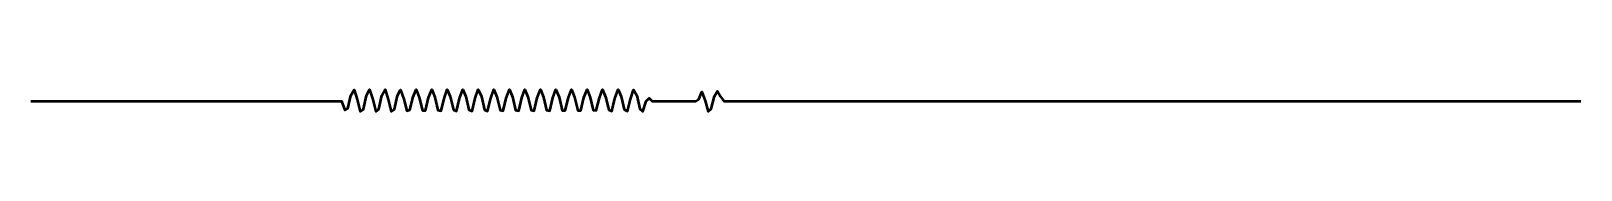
# Model space of a CAD drawing. Extents: x -47 to 452, y 172 to 669.
# Drawn here: x -47.1 to 451.9, y 362.6 to 369.8 of the extents above; entities that cross this region are included whole.
import ezdxf

# ---------------------------------------------------------------- set-up
doc = ezdxf.new("R2010")
doc.units = 0
doc.header["$MEASUREMENT"] = 0
doc.layers.add('Capa 1', color=7, linetype='Continuous', lineweight=0)

# ---------------------------------------------------------------- blocks, each defined once
blk = doc.blocks.new('Block_0')
at = {"layer": 'Capa 1', "color": 18, "lineweight": 50, "true_color": 0x000000}
blk.add_open_spline([(-47.14, 366.06), (-47.14, 366.06), (-46.14, 366.06), (-46.14, 366.06), (-46.14, 366.06), (-45.14, 366.06), (-45.14, 366.06), (-45.14, 366.06), (-44.14, 366.06), (-44.14, 366.06), (-44.14, 366.06), (-43.14, 366.06), (-43.14, 366.06), (-43.14, 366.06), (-42.14, 366.06), (-42.14, 366.06), (-42.14, 366.06), (-41.14, 366.06), (-41.14, 366.06), (-41.14, 366.06), (-40.14, 366.06), (-40.14, 366.06), (-40.14, 366.06), (-39.14, 366.06), (-39.14, 366.06), (-39.14, 366.06), (-38.14, 366.06), (-38.14, 366.06), (-38.14, 366.06), (-37.14, 366.06), (-37.14, 366.06), (-37.14, 366.06), (-36.14, 366.06), (-36.14, 366.06), (-36.14, 366.06), (-35.14, 366.06), (-35.14, 366.06), (-35.14, 366.06), (-34.14, 366.06), (-34.14, 366.06), (-34.14, 366.06), (-33.14, 366.06), (-33.14, 366.06), (-33.14, 366.06), (-32.14, 366.06), (-32.14, 366.06), (-32.14, 366.06), (-31.14, 366.06), (-31.14, 366.06), (-31.14, 366.06), (-30.14, 366.06), (-30.14, 366.06), (-30.14, 366.06), (-29.14, 366.06), (-29.14, 366.06), (-29.14, 366.06), (-28.14, 366.06), (-28.14, 366.06), (-28.14, 366.06), (-27.14, 366.06), (-27.14, 366.06), (-27.14, 366.06), (-26.14, 366.06), (-26.14, 366.06), (-26.14, 366.06), (-25.14, 366.06), (-25.14, 366.06), (-25.14, 366.06), (-24.14, 366.06), (-24.14, 366.06), (-24.14, 366.06), (-23.14, 366.06), (-23.14, 366.06), (-23.14, 366.06), (-22.14, 366.06), (-22.14, 366.06), (-22.14, 366.06), (-21.14, 366.06), (-21.14, 366.06), (-21.14, 366.06), (-20.14, 366.06), (-20.14, 366.06), (-20.14, 366.06), (-19.14, 366.06), (-19.14, 366.06), (-19.14, 366.06), (-18.14, 366.06), (-18.14, 366.06), (-18.14, 366.06), (-17.14, 366.06), (-17.14, 366.06), (-17.14, 366.06), (-16.14, 366.06), (-16.14, 366.06), (-16.14, 366.06), (-15.14, 366.06), (-15.14, 366.06), (-15.14, 366.06), (-14.14, 366.06), (-14.14, 366.06), (-14.14, 366.06), (-13.14, 366.06), (-13.14, 366.06), (-13.14, 366.06), (-12.14, 366.06), (-12.14, 366.06), (-12.14, 366.06), (-11.14, 366.06), (-11.14, 366.06), (-11.14, 366.06), (-10.14, 366.06), (-10.14, 366.06), (-10.14, 366.06), (-9.14, 366.06), (-9.14, 366.06), (-9.14, 366.06), (-8.14, 366.06), (-8.14, 366.06), (-8.14, 366.06), (-7.14, 366.06), (-7.14, 366.06), (-7.14, 366.06), (-6.14, 366.06), (-6.14, 366.06), (-6.14, 366.06), (-5.14, 366.06), (-5.14, 366.06), (-5.14, 366.06), (-4.14, 366.06), (-4.14, 366.06), (-4.14, 366.06), (-3.14, 366.06), (-3.14, 366.06), (-3.14, 366.06), (-2.14, 366.06), (-2.14, 366.06), (-2.14, 366.06), (-1.14, 366.06), (-1.14, 366.06), (-1.14, 366.06), (-0.14, 366.06), (-0.14, 366.06), (-0.14, 366.06), (0.86, 366.06), (0.86, 366.06), (0.86, 366.06), (1.86, 366.06), (1.86, 366.06), (1.86, 366.06), (2.86, 366.06), (2.86, 366.06), (2.86, 366.06), (3.86, 366.06), (3.86, 366.06), (3.86, 366.06), (4.86, 366.06), (4.86, 366.06), (4.86, 366.06), (5.86, 366.06), (5.86, 366.06), (5.86, 366.06), (6.86, 366.06), (6.86, 366.06), (6.86, 366.06), (7.86, 366.06), (7.86, 366.06), (7.86, 366.06), (8.86, 366.06), (8.86, 366.06), (8.86, 366.06), (9.86, 366.06), (9.86, 366.06), (9.86, 366.06), (10.86, 366.06), (10.86, 366.06), (10.86, 366.06), (11.86, 366.06), (11.86, 366.06), (11.86, 366.06), (12.86, 366.06), (12.86, 366.06), (12.86, 366.06), (13.86, 366.06), (13.86, 366.06), (13.86, 366.06), (14.86, 366.06), (14.86, 366.06), (14.86, 366.06), (15.86, 366.06), (15.86, 366.06), (15.86, 366.06), (16.86, 366.06), (16.86, 366.06), (16.86, 366.06), (17.86, 366.06), (17.86, 366.06), (17.86, 366.06), (18.86, 366.06), (18.86, 366.06), (18.86, 366.06), (19.86, 366.06), (19.86, 366.06), (19.86, 366.06), (20.86, 366.06), (20.86, 366.06), (20.86, 366.06), (21.86, 366.06), (21.86, 366.06), (21.86, 366.06), (22.86, 366.06), (22.86, 366.06), (22.86, 366.06), (23.86, 366.06), (23.86, 366.06), (23.86, 366.06), (24.86, 366.06), (24.86, 366.06), (24.86, 366.06), (25.86, 366.06), (25.86, 366.06), (25.86, 366.06), (26.86, 366.06), (26.86, 366.06), (26.86, 366.06), (27.86, 366.06), (27.86, 366.06), (27.86, 366.06), (28.86, 366.06), (28.86, 366.06), (28.86, 366.06), (29.86, 366.06), (29.86, 366.06), (29.86, 366.06), (30.86, 366.06), (30.86, 366.06), (30.86, 366.06), (31.86, 366.06), (31.86, 366.06), (31.86, 366.06), (32.86, 366.06), (32.86, 366.06), (32.86, 366.06), (33.86, 366.06), (33.86, 366.06), (33.86, 366.06), (34.86, 366.06), (34.86, 366.06), (34.86, 366.06), (35.86, 366.06), (35.86, 366.06), (35.86, 366.06), (36.86, 366.06), (36.86, 366.06), (36.86, 366.06), (37.86, 366.06), (37.86, 366.06), (37.86, 366.06), (38.86, 366.06), (38.86, 366.06), (38.86, 366.06), (39.86, 366.06), (39.86, 366.06), (39.86, 366.06), (40.86, 366.06), (40.86, 366.06), (40.86, 366.06), (41.86, 366.06), (41.86, 366.06), (41.86, 366.06), (42.86, 366.06), (42.86, 366.06), (42.86, 366.06), (43.86, 366.06), (43.86, 366.06), (43.86, 366.06), (44.86, 366.06), (44.86, 366.06), (44.86, 366.06), (45.86, 366.06), (45.86, 366.06), (45.86, 366.06), (46.86, 366.06), (46.86, 366.06), (46.86, 366.06), (47.86, 366.06), (47.86, 366.06), (47.86, 366.06), (48.86, 366.06), (48.86, 366.06), (48.86, 366.06), (49.86, 366.06), (49.86, 366.06), (49.86, 366.06), (50.86, 366.06), (50.86, 366.06), (50.86, 366.06), (51.86, 366.06), (51.86, 366.06), (51.86, 366.06), (52.86, 365.99), (52.86, 365.99), (52.86, 365.99), (53.86, 363.13), (53.86, 363.13), (53.86, 363.13), (54.86, 363.66), (54.86, 363.66), (54.86, 363.66), (55.86, 367.84), (55.86, 367.84), (55.86, 367.84), (56.86, 369.73), (56.86, 369.73), (56.86, 369.73), (57.86, 366.58), (57.86, 366.58), (57.86, 366.58), (58.86, 362.7), (58.86, 362.7), (58.86, 362.7), (59.86, 363.42), (59.86, 363.42), (59.86, 363.42), (60.86, 367.82), (60.86, 367.82), (60.86, 367.82), (61.86, 369.78), (61.86, 369.78), (61.86, 369.78), (62.86, 366.59), (62.86, 366.59), (62.86, 366.59), (63.86, 362.66), (63.86, 362.66), (63.86, 362.66), (64.86, 363.44), (64.86, 363.44), (64.86, 363.44), (65.86, 367.85), (65.86, 367.85), (65.86, 367.85), (66.86, 369.77), (66.86, 369.77), (66.86, 369.77), (67.86, 366.55), (67.86, 366.55), (67.86, 366.55), (68.86, 362.65), (68.86, 362.65), (68.86, 362.65), (69.86, 363.47), (69.86, 363.47), (69.86, 363.47), (70.86, 367.87), (70.86, 367.87), (70.86, 367.87), (71.86, 369.72), (71.86, 369.72), (71.86, 369.72), (72.86, 366.68), (72.86, 366.68), (72.86, 366.68), (73.86, 362.9), (73.86, 362.9), (73.86, 362.9), (74.86, 363.25), (74.86, 363.25), (74.86, 363.25), (75.86, 367.41), (75.86, 367.41), (75.86, 367.41), (76.86, 369.75), (76.86, 369.75), (76.86, 369.75), (77.86, 367.18), (77.86, 367.18), (77.86, 367.18), (78.86, 363.04), (78.86, 363.04), (78.86, 363.04), (79.86, 363), (79.86, 363), (79.86, 363), (80.86, 367.19), (80.86, 367.19), (80.86, 367.19), (81.86, 369.81), (81.86, 369.81), (81.86, 369.81), (82.86, 367.31), (82.86, 367.31), (82.86, 367.31), (83.86, 363.17), (83.86, 363.17), (83.86, 363.17), (84.86, 362.91), (84.86, 362.91), (84.86, 362.91), (85.86, 366.89), (85.86, 366.89), (85.86, 366.89), (86.86, 369.81), (86.86, 369.81), (86.86, 369.81), (87.86, 367.54), (87.86, 367.54), (87.86, 367.54), (88.86, 363.21), (88.86, 363.21), (88.86, 363.21), (89.86, 362.83), (89.86, 362.83), (89.86, 362.83), (90.86, 366.9), (90.86, 366.9), (90.86, 366.9), (91.86, 369.82), (91.86, 369.82), (91.86, 369.82), (92.86, 367.53), (92.86, 367.53), (92.86, 367.53), (93.86, 363.2), (93.86, 363.2), (93.86, 363.2), (94.86, 362.83), (94.86, 362.83), (94.86, 362.83), (95.86, 366.94), (95.86, 366.94), (95.86, 366.94), (96.86, 369.82), (96.86, 369.82), (96.86, 369.82), (97.86, 367.5), (97.86, 367.5), (97.86, 367.5), (98.86, 363.18), (98.86, 363.18), (98.86, 363.18), (99.86, 362.85), (99.86, 362.85), (99.86, 362.85), (100.86, 366.97), (100.86, 366.97), (100.86, 366.97), (101.86, 369.83), (101.86, 369.83), (101.86, 369.83), (102.86, 367.46), (102.86, 367.46), (102.86, 367.46), (103.86, 363.15), (103.86, 363.15), (103.86, 363.15), (104.86, 362.87), (104.86, 362.87), (104.86, 362.87), (105.86, 367.01), (105.86, 367.01), (105.86, 367.01), (106.86, 369.83), (106.86, 369.83), (106.86, 369.83), (107.86, 367.42), (107.86, 367.42), (107.86, 367.42), (108.86, 363.13), (108.86, 363.13), (108.86, 363.13), (109.86, 362.9), (109.86, 362.9), (109.86, 362.9), (110.86, 367.05), (110.86, 367.05), (110.86, 367.05), (111.86, 369.83), (111.86, 369.83), (111.86, 369.83), (112.86, 367.39), (112.86, 367.39), (112.86, 367.39), (113.86, 363.1), (113.86, 363.1), (113.86, 363.1), (114.86, 362.92), (114.86, 362.92), (114.86, 362.92), (115.86, 367.09), (115.86, 367.09), (115.86, 367.09), (116.86, 369.83), (116.86, 369.83), (116.86, 369.83), (117.86, 367.35), (117.86, 367.35), (117.86, 367.35), (118.86, 363.08), (118.86, 363.08), (118.86, 363.08), (119.86, 362.94), (119.86, 362.94), (119.86, 362.94), (120.86, 367.12), (120.86, 367.12), (120.86, 367.12), (121.86, 369.83), (121.86, 369.83), (121.86, 369.83), (122.86, 367.32), (122.86, 367.32), (122.86, 367.32), (123.86, 363.06), (123.86, 363.06), (123.86, 363.06), (124.86, 362.96), (124.86, 362.96), (124.86, 362.96), (125.86, 367.16), (125.86, 367.16), (125.86, 367.16), (126.86, 369.84), (126.86, 369.84), (126.86, 369.84), (127.86, 367.28), (127.86, 367.28), (127.86, 367.28), (128.86, 363.03), (128.86, 363.03), (128.86, 363.03), (129.86, 362.98), (129.86, 362.98), (129.86, 362.98), (130.86, 367.2), (130.86, 367.2), (130.86, 367.2), (131.86, 369.83), (131.86, 369.83), (131.86, 369.83), (132.86, 367.26), (132.86, 367.26), (132.86, 367.26), (133.86, 363.07), (133.86, 363.07), (133.86, 363.07), (134.86, 362.97), (134.86, 362.97), (134.86, 362.97), (135.86, 367.08), (135.86, 367.08), (135.86, 367.08), (136.86, 369.8), (136.86, 369.8), (136.86, 369.8), (137.86, 367.42), (137.86, 367.42), (137.86, 367.42), (138.86, 363.24), (138.86, 363.24), (138.86, 363.24), (139.86, 362.85), (139.86, 362.85), (139.86, 362.85), (140.86, 366.87), (140.86, 366.87), (140.86, 366.87), (141.86, 369.81), (141.86, 369.81), (141.86, 369.81), (142.86, 367.56), (142.86, 367.56), (142.86, 367.56), (143.86, 363.32), (143.86, 363.32), (143.86, 363.32), (144.86, 362.8), (144.86, 362.8), (144.86, 362.8), (145.86, 366.62), (145.86, 366.62), (145.86, 366.62), (146.86, 369.71), (146.86, 369.71), (146.86, 369.71), (147.86, 367.87), (147.86, 367.87), (147.86, 367.87), (148.86, 363.52), (148.86, 363.52), (148.86, 363.52), (149.86, 362.64), (149.86, 362.64), (149.86, 362.64), (150.86, 365.98), (150.86, 365.98), (150.86, 365.98), (151.86, 366.96), (151.86, 366.96), (151.86, 366.96), (152.86, 366.06), (152.86, 366.06), (152.86, 366.06), (153.86, 366.06), (153.86, 366.06), (153.86, 366.06), (154.86, 366.06), (154.86, 366.06), (154.86, 366.06), (155.86, 366.06), (155.86, 366.06), (155.86, 366.06), (156.86, 366.06), (156.86, 366.06), (156.86, 366.06), (157.86, 366.06), (157.86, 366.06), (157.86, 366.06), (158.86, 366.06), (158.86, 366.06), (158.86, 366.06), (159.86, 366.06), (159.86, 366.06), (159.86, 366.06), (160.86, 366.06), (160.86, 366.06), (160.86, 366.06), (161.86, 366.06), (161.86, 366.06), (161.86, 366.06), (162.86, 366.06), (162.86, 366.06), (162.86, 366.06), (163.86, 366.06), (163.86, 366.06), (163.86, 366.06), (164.86, 366.06), (164.86, 366.06), (164.86, 366.06), (165.86, 366.06), (165.86, 366.06), (165.86, 366.06), (166.86, 366.06), (166.86, 366.06), (166.86, 366.06), (167.86, 366.7), (167.86, 366.7), (167.86, 366.7), (168.86, 369.07), (168.86, 369.07), (168.86, 369.07), (169.86, 366.14), (169.86, 366.14), (169.86, 366.14), (170.86, 362.74), (170.86, 362.74), (170.86, 362.74), (171.86, 363.58), (171.86, 363.58), (171.86, 363.58), (172.86, 367.66), (172.86, 367.66), (172.86, 367.66), (173.86, 369.26), (173.86, 369.26), (173.86, 369.26), (174.86, 367.57), (174.86, 367.57), (174.86, 367.57), (175.86, 366.06), (175.86, 366.06), (175.86, 366.06), (176.86, 366.06), (176.86, 366.06), (176.86, 366.06), (177.86, 366.06), (177.86, 366.06), (177.86, 366.06), (178.86, 366.06), (178.86, 366.06), (178.86, 366.06), (179.86, 366.06), (179.86, 366.06), (179.86, 366.06), (180.86, 366.06), (180.86, 366.06), (180.86, 366.06), (181.86, 366.06), (181.86, 366.06), (181.86, 366.06), (182.86, 366.06), (182.86, 366.06), (182.86, 366.06), (183.86, 366.06), (183.86, 366.06), (183.86, 366.06), (184.86, 366.06), (184.86, 366.06), (184.86, 366.06), (185.86, 366.06), (185.86, 366.06), (185.86, 366.06), (186.86, 366.06), (186.86, 366.06), (186.86, 366.06), (187.86, 366.06), (187.86, 366.06), (187.86, 366.06), (188.86, 366.06), (188.86, 366.06), (188.86, 366.06), (189.86, 366.06), (189.86, 366.06), (189.86, 366.06), (190.86, 366.06), (190.86, 366.06), (190.86, 366.06), (191.86, 366.06), (191.86, 366.06), (191.86, 366.06), (192.86, 366.06), (192.86, 366.06), (192.86, 366.06), (193.86, 366.06), (193.86, 366.06), (193.86, 366.06), (194.86, 366.06), (194.86, 366.06), (194.86, 366.06), (195.86, 366.06), (195.86, 366.06), (195.86, 366.06), (196.86, 366.06), (196.86, 366.06), (196.86, 366.06), (197.86, 366.06), (197.86, 366.06), (197.86, 366.06), (198.86, 366.06), (198.86, 366.06), (198.86, 366.06), (199.86, 366.06), (199.86, 366.06), (199.86, 366.06), (200.86, 366.06), (200.86, 366.06), (200.86, 366.06), (201.86, 366.06), (201.86, 366.06), (201.86, 366.06), (202.86, 366.06), (202.86, 366.06), (202.86, 366.06), (203.86, 366.06), (203.86, 366.06), (203.86, 366.06), (204.86, 366.06), (204.86, 366.06), (204.86, 366.06), (205.86, 366.06), (205.86, 366.06), (205.86, 366.06), (206.86, 366.06), (206.86, 366.06), (206.86, 366.06), (207.86, 366.06), (207.86, 366.06), (207.86, 366.06), (208.86, 366.06), (208.86, 366.06), (208.86, 366.06), (209.86, 366.06), (209.86, 366.06), (209.86, 366.06), (210.86, 366.06), (210.86, 366.06), (210.86, 366.06), (211.86, 366.06), (211.86, 366.06), (211.86, 366.06), (212.86, 366.06), (212.86, 366.06), (212.86, 366.06), (213.86, 366.06), (213.86, 366.06), (213.86, 366.06), (214.86, 366.06), (214.86, 366.06), (214.86, 366.06), (215.86, 366.06), (215.86, 366.06), (215.86, 366.06), (216.86, 366.06), (216.86, 366.06), (216.86, 366.06), (217.86, 366.06), (217.86, 366.06), (217.86, 366.06), (218.86, 366.06), (218.86, 366.06), (218.86, 366.06), (219.86, 366.06), (219.86, 366.06), (219.86, 366.06), (220.86, 366.06), (220.86, 366.06), (220.86, 366.06), (221.86, 366.06), (221.86, 366.06), (221.86, 366.06), (222.86, 366.06), (222.86, 366.06), (222.86, 366.06), (223.86, 366.06), (223.86, 366.06), (223.86, 366.06), (224.86, 366.06), (224.86, 366.06), (224.86, 366.06), (225.86, 366.06), (225.86, 366.06), (225.86, 366.06), (226.86, 366.06), (226.86, 366.06), (226.86, 366.06), (227.86, 366.06), (227.86, 366.06), (227.86, 366.06), (228.86, 366.06), (228.86, 366.06), (228.86, 366.06), (229.86, 366.06), (229.86, 366.06), (229.86, 366.06), (230.86, 366.06), (230.86, 366.06), (230.86, 366.06), (231.86, 366.06), (231.86, 366.06), (231.86, 366.06), (232.86, 366.06), (232.86, 366.06), (232.86, 366.06), (233.86, 366.06), (233.86, 366.06), (233.86, 366.06), (234.86, 366.06), (234.86, 366.06), (234.86, 366.06), (235.86, 366.06), (235.86, 366.06), (235.86, 366.06), (236.86, 366.06), (236.86, 366.06), (236.86, 366.06), (237.86, 366.06), (237.86, 366.06), (237.86, 366.06), (238.86, 366.06), (238.86, 366.06), (238.86, 366.06), (239.86, 366.06), (239.86, 366.06), (239.86, 366.06), (240.86, 366.06), (240.86, 366.06), (240.86, 366.06), (241.86, 366.06), (241.86, 366.06), (241.86, 366.06), (242.86, 366.06), (242.86, 366.06), (242.86, 366.06), (243.86, 366.06), (243.86, 366.06), (243.86, 366.06), (244.86, 366.06), (244.86, 366.06), (244.86, 366.06), (245.86, 366.06), (245.86, 366.06), (245.86, 366.06), (246.86, 366.06), (246.86, 366.06), (246.86, 366.06), (247.86, 366.06), (247.86, 366.06), (247.86, 366.06), (248.86, 366.06), (248.86, 366.06), (248.86, 366.06), (249.86, 366.06), (249.86, 366.06), (249.86, 366.06), (250.86, 366.06), (250.86, 366.06), (250.86, 366.06), (251.86, 366.06), (251.86, 366.06), (251.86, 366.06), (252.86, 366.06), (252.86, 366.06), (252.86, 366.06), (253.86, 366.06), (253.86, 366.06), (253.86, 366.06), (254.86, 366.06), (254.86, 366.06), (254.86, 366.06), (255.86, 366.06), (255.86, 366.06), (255.86, 366.06), (256.86, 366.06), (256.86, 366.06), (256.86, 366.06), (257.86, 366.06), (257.86, 366.06), (257.86, 366.06), (258.86, 366.06), (258.86, 366.06), (258.86, 366.06), (259.86, 366.06), (259.86, 366.06), (259.86, 366.06), (260.86, 366.06), (260.86, 366.06), (260.86, 366.06), (261.86, 366.06), (261.86, 366.06), (261.86, 366.06), (262.86, 366.06), (262.86, 366.06), (262.86, 366.06), (263.86, 366.06), (263.86, 366.06), (263.86, 366.06), (264.86, 366.06), (264.86, 366.06), (264.86, 366.06), (265.86, 366.06), (265.86, 366.06), (265.86, 366.06), (266.86, 366.06), (266.86, 366.06), (266.86, 366.06), (267.86, 366.06), (267.86, 366.06), (267.86, 366.06), (268.86, 366.06), (268.86, 366.06), (268.86, 366.06), (269.86, 366.06), (269.86, 366.06), (269.86, 366.06), (270.86, 366.06), (270.86, 366.06), (270.86, 366.06), (271.86, 366.06), (271.86, 366.06), (271.86, 366.06), (272.86, 366.06), (272.86, 366.06), (272.86, 366.06), (273.86, 366.06), (273.86, 366.06), (273.86, 366.06), (274.86, 366.06), (274.86, 366.06), (274.86, 366.06), (275.86, 366.06), (275.86, 366.06), (275.86, 366.06), (276.86, 366.06), (276.86, 366.06), (276.86, 366.06), (277.86, 366.06), (277.86, 366.06), (277.86, 366.06), (278.86, 366.06), (278.86, 366.06), (278.86, 366.06), (279.86, 366.06), (279.86, 366.06), (279.86, 366.06), (280.86, 366.06), (280.86, 366.06), (280.86, 366.06), (281.86, 366.06), (281.86, 366.06), (281.86, 366.06), (282.86, 366.06), (282.86, 366.06), (282.86, 366.06), (283.86, 366.06), (283.86, 366.06), (283.86, 366.06), (284.86, 366.06), (284.86, 366.06), (284.86, 366.06), (285.86, 366.06), (285.86, 366.06), (285.86, 366.06), (286.86, 366.06), (286.86, 366.06), (286.86, 366.06), (287.86, 366.06), (287.86, 366.06), (287.86, 366.06), (288.86, 366.06), (288.86, 366.06), (288.86, 366.06), (289.86, 366.06), (289.86, 366.06), (289.86, 366.06), (290.86, 366.06), (290.86, 366.06), (290.86, 366.06), (291.86, 366.06), (291.86, 366.06), (291.86, 366.06), (292.86, 366.06), (292.86, 366.06), (292.86, 366.06), (293.86, 366.06), (293.86, 366.06), (293.86, 366.06), (294.86, 366.06), (294.86, 366.06), (294.86, 366.06), (295.86, 366.06), (295.86, 366.06), (295.86, 366.06), (296.86, 366.06), (296.86, 366.06), (296.86, 366.06), (297.86, 366.06), (297.86, 366.06), (297.86, 366.06), (298.86, 366.06), (298.86, 366.06), (298.86, 366.06), (299.86, 366.06), (299.86, 366.06), (299.86, 366.06), (300.86, 366.06), (300.86, 366.06), (300.86, 366.06), (301.86, 366.06), (301.86, 366.06), (301.86, 366.06), (302.86, 366.06), (302.86, 366.06), (302.86, 366.06), (303.86, 366.06), (303.86, 366.06), (303.86, 366.06), (304.86, 366.06), (304.86, 366.06), (304.86, 366.06), (305.86, 366.06), (305.86, 366.06), (305.86, 366.06), (306.86, 366.06), (306.86, 366.06), (306.86, 366.06), (307.86, 366.06), (307.86, 366.06), (307.86, 366.06), (308.86, 366.06), (308.86, 366.06), (308.86, 366.06), (309.86, 366.06), (309.86, 366.06), (309.86, 366.06), (310.86, 366.06), (310.86, 366.06), (310.86, 366.06), (311.86, 366.06), (311.86, 366.06), (311.86, 366.06), (312.86, 366.06), (312.86, 366.06), (312.86, 366.06), (313.86, 366.06), (313.86, 366.06), (313.86, 366.06), (314.86, 366.06), (314.86, 366.06), (314.86, 366.06), (315.86, 366.06), (315.86, 366.06), (315.86, 366.06), (316.86, 366.06), (316.86, 366.06), (316.86, 366.06), (317.86, 366.06), (317.86, 366.06), (317.86, 366.06), (318.86, 366.06), (318.86, 366.06), (318.86, 366.06), (319.86, 366.06), (319.86, 366.06), (319.86, 366.06), (320.86, 366.06), (320.86, 366.06), (320.86, 366.06), (321.86, 366.06), (321.86, 366.06), (321.86, 366.06), (322.86, 366.06), (322.86, 366.06), (322.86, 366.06), (323.86, 366.06), (323.86, 366.06), (323.86, 366.06), (324.86, 366.06), (324.86, 366.06), (324.86, 366.06), (325.86, 366.06), (325.86, 366.06), (325.86, 366.06), (326.86, 366.06), (326.86, 366.06), (326.86, 366.06), (327.86, 366.06), (327.86, 366.06), (327.86, 366.06), (328.86, 366.06), (328.86, 366.06), (328.86, 366.06), (329.86, 366.06), (329.86, 366.06), (329.86, 366.06), (330.86, 366.06), (330.86, 366.06), (330.86, 366.06), (331.86, 366.06), (331.86, 366.06), (331.86, 366.06), (332.86, 366.06), (332.86, 366.06), (332.86, 366.06), (333.86, 366.06), (333.86, 366.06), (333.86, 366.06), (334.86, 366.06), (334.86, 366.06), (334.86, 366.06), (335.86, 366.06), (335.86, 366.06), (335.86, 366.06), (336.86, 366.06), (336.86, 366.06), (336.86, 366.06), (337.86, 366.06), (337.86, 366.06), (337.86, 366.06), (338.86, 366.06), (338.86, 366.06), (338.86, 366.06), (339.86, 366.06), (339.86, 366.06), (339.86, 366.06), (340.86, 366.06), (340.86, 366.06), (340.86, 366.06), (341.86, 366.06), (341.86, 366.06), (341.86, 366.06), (342.86, 366.06), (342.86, 366.06), (342.86, 366.06), (343.86, 366.06), (343.86, 366.06), (343.86, 366.06), (344.86, 366.06), (344.86, 366.06), (344.86, 366.06), (345.86, 366.06), (345.86, 366.06), (345.86, 366.06), (346.86, 366.06), (346.86, 366.06), (346.86, 366.06), (347.86, 366.06), (347.86, 366.06), (347.86, 366.06), (348.86, 366.06), (348.86, 366.06), (348.86, 366.06), (349.86, 366.06), (349.86, 366.06), (349.86, 366.06), (350.86, 366.06), (350.86, 366.06), (350.86, 366.06), (351.86, 366.06), (351.86, 366.06), (351.86, 366.06), (352.86, 366.06), (352.86, 366.06), (352.86, 366.06), (353.86, 366.06), (353.86, 366.06), (353.86, 366.06), (354.86, 366.06), (354.86, 366.06), (354.86, 366.06), (355.86, 366.06), (355.86, 366.06), (355.86, 366.06), (356.86, 366.06), (356.86, 366.06), (356.86, 366.06), (357.86, 366.06), (357.86, 366.06), (357.86, 366.06), (358.86, 366.06), (358.86, 366.06), (358.86, 366.06), (359.86, 366.06), (359.86, 366.06), (359.86, 366.06), (360.86, 366.06), (360.86, 366.06), (360.86, 366.06), (361.86, 366.06), (361.86, 366.06), (361.86, 366.06), (362.86, 366.06), (362.86, 366.06), (362.86, 366.06), (363.86, 366.06), (363.86, 366.06), (363.86, 366.06), (364.86, 366.06), (364.86, 366.06), (364.86, 366.06), (365.86, 366.06), (365.86, 366.06), (365.86, 366.06), (366.86, 366.06), (366.86, 366.06), (366.86, 366.06), (367.86, 366.06), (367.86, 366.06), (367.86, 366.06), (368.86, 366.06), (368.86, 366.06), (368.86, 366.06), (369.86, 366.06), (369.86, 366.06), (369.86, 366.06), (370.86, 366.06), (370.86, 366.06), (370.86, 366.06), (371.86, 366.06), (371.86, 366.06), (371.86, 366.06), (372.86, 366.06), (372.86, 366.06), (372.86, 366.06), (373.86, 366.06), (373.86, 366.06), (373.86, 366.06), (374.86, 366.06), (374.86, 366.06), (374.86, 366.06), (375.86, 366.06), (375.86, 366.06), (375.86, 366.06), (376.86, 366.06), (376.86, 366.06), (376.86, 366.06), (377.86, 366.06), (377.86, 366.06), (377.86, 366.06), (378.86, 366.06), (378.86, 366.06), (378.86, 366.06), (379.86, 366.06), (379.86, 366.06), (379.86, 366.06), (380.86, 366.06), (380.86, 366.06), (380.86, 366.06), (381.86, 366.06), (381.86, 366.06), (381.86, 366.06), (382.86, 366.06), (382.86, 366.06), (382.86, 366.06), (383.86, 366.06), (383.86, 366.06), (383.86, 366.06), (384.86, 366.06), (384.86, 366.06), (384.86, 366.06), (385.86, 366.06), (385.86, 366.06), (385.86, 366.06), (386.86, 366.06), (386.86, 366.06), (386.86, 366.06), (387.86, 366.06), (387.86, 366.06), (387.86, 366.06), (388.86, 366.06), (388.86, 366.06), (388.86, 366.06), (389.86, 366.06), (389.86, 366.06), (389.86, 366.06), (390.86, 366.06), (390.86, 366.06), (390.86, 366.06), (391.86, 366.06), (391.86, 366.06), (391.86, 366.06), (392.86, 366.06), (392.86, 366.06), (392.86, 366.06), (393.86, 366.06), (393.86, 366.06), (393.86, 366.06), (394.86, 366.06), (394.86, 366.06), (394.86, 366.06), (395.86, 366.06), (395.86, 366.06), (395.86, 366.06), (396.86, 366.06), (396.86, 366.06), (396.86, 366.06), (397.86, 366.06), (397.86, 366.06), (397.86, 366.06), (398.86, 366.06), (398.86, 366.06), (398.86, 366.06), (399.86, 366.06), (399.86, 366.06), (399.86, 366.06), (400.86, 366.06), (400.86, 366.06), (400.86, 366.06), (401.86, 366.06), (401.86, 366.06), (401.86, 366.06), (402.86, 366.06), (402.86, 366.06), (402.86, 366.06), (403.86, 366.06), (403.86, 366.06), (403.86, 366.06), (404.86, 366.06), (404.86, 366.06), (404.86, 366.06), (405.86, 366.06), (405.86, 366.06), (405.86, 366.06), (406.86, 366.06), (406.86, 366.06), (406.86, 366.06), (407.86, 366.06), (407.86, 366.06), (407.86, 366.06), (408.86, 366.06), (408.86, 366.06), (408.86, 366.06), (409.86, 366.06), (409.86, 366.06), (409.86, 366.06), (410.86, 366.06), (410.86, 366.06), (410.86, 366.06), (411.86, 366.06), (411.86, 366.06), (411.86, 366.06), (412.86, 366.06), (412.86, 366.06), (412.86, 366.06), (413.86, 366.06), (413.86, 366.06), (413.86, 366.06), (414.86, 366.06), (414.86, 366.06), (414.86, 366.06), (415.86, 366.06), (415.86, 366.06), (415.86, 366.06), (416.86, 366.06), (416.86, 366.06), (416.86, 366.06), (417.86, 366.06), (417.86, 366.06), (417.86, 366.06), (418.86, 366.06), (418.86, 366.06), (418.86, 366.06), (419.86, 366.06), (419.86, 366.06), (419.86, 366.06), (420.86, 366.06), (420.86, 366.06), (420.86, 366.06), (421.86, 366.06), (421.86, 366.06), (421.86, 366.06), (422.86, 366.06), (422.86, 366.06), (422.86, 366.06), (423.86, 366.06), (423.86, 366.06), (423.86, 366.06), (424.86, 366.06), (424.86, 366.06), (424.86, 366.06), (425.86, 366.06), (425.86, 366.06), (425.86, 366.06), (426.86, 366.06), (426.86, 366.06), (426.86, 366.06), (427.86, 366.06), (427.86, 366.06), (427.86, 366.06), (428.86, 366.06), (428.86, 366.06), (428.86, 366.06), (429.86, 366.06), (429.86, 366.06), (429.86, 366.06), (430.86, 366.06), (430.86, 366.06), (430.86, 366.06), (431.86, 366.06), (431.86, 366.06), (431.86, 366.06), (432.86, 366.06), (432.86, 366.06), (432.86, 366.06), (433.86, 366.06), (433.86, 366.06), (433.86, 366.06), (434.86, 366.06), (434.86, 366.06), (434.86, 366.06), (435.86, 366.06), (435.86, 366.06), (435.86, 366.06), (436.86, 366.06), (436.86, 366.06), (436.86, 366.06), (437.86, 366.06), (437.86, 366.06), (437.86, 366.06), (438.86, 366.06), (438.86, 366.06), (438.86, 366.06), (439.86, 366.06), (439.86, 366.06), (439.86, 366.06), (440.86, 366.06), (440.86, 366.06), (440.86, 366.06), (441.86, 366.06), (441.86, 366.06), (441.86, 366.06), (442.86, 366.06), (442.86, 366.06), (442.86, 366.06), (443.86, 366.06), (443.86, 366.06), (443.86, 366.06), (444.86, 366.06), (444.86, 366.06), (444.86, 366.06), (445.86, 366.06), (445.86, 366.06), (445.86, 366.06), (446.86, 366.06), (446.86, 366.06), (446.86, 366.06), (447.86, 366.06), (447.86, 366.06), (447.86, 366.06), (448.86, 366.06), (448.86, 366.06), (448.86, 366.06), (449.86, 366.06), (449.86, 366.06), (449.86, 366.06), (450.86, 366.06), (450.86, 366.06), (450.86, 366.06), (451.86, 366.06), (451.86, 366.06)], degree=3, knots=[0, 0, 0, 0, 1, 1, 1, 2, 2, 2, 3, 3, 3, 4, 4, 4, 5, 5, 5, 6, 6, 6, 7, 7, 7, 8, 8, 8, 9, 9, 9, 10, 10, 10, 11, 11, 11, 12, 12, 12, 13, 13, 13, 14, 14, 14, 15, 15, 15, 16, 16, 16, 17, 17, 17, 18, 18, 18, 19, 19, 19, 20, 20, 20, 21, 21, 21, 22, 22, 22, 23, 23, 23, 24, 24, 24, 25, 25, 25, 26, 26, 26, 27, 27, 27, 28, 28, 28, 29, 29, 29, 30, 30, 30, 31, 31, 31, 32, 32, 32, 33, 33, 33, 34, 34, 34, 35, 35, 35, 36, 36, 36, 37, 37, 37, 38, 38, 38, 39, 39, 39, 40, 40, 40, 41, 41, 41, 42, 42, 42, 43, 43, 43, 44, 44, 44, 45, 45, 45, 46, 46, 46, 47, 47, 47, 48, 48, 48, 49, 49, 49, 50, 50, 50, 51, 51, 51, 52, 52, 52, 53, 53, 53, 54, 54, 54, 55, 55, 55, 56, 56, 56, 57, 57, 57, 58, 58, 58, 59, 59, 59, 60, 60, 60, 61, 61, 61, 62, 62, 62, 63, 63, 63, 64, 64, 64, 65, 65, 65, 66, 66, 66, 67, 67, 67, 68, 68, 68, 69, 69, 69, 70, 70, 70, 71, 71, 71, 72, 72, 72, 73, 73, 73, 74, 74, 74, 75, 75, 75, 76, 76, 76, 77, 77, 77, 78, 78, 78, 79, 79, 79, 80, 80, 80, 81, 81, 81, 82, 82, 82, 83, 83, 83, 84, 84, 84, 85, 85, 85, 86, 86, 86, 87, 87, 87, 88, 88, 88, 89, 89, 89, 90, 90, 90, 91, 91, 91, 92, 92, 92, 93, 93, 93, 94, 94, 94, 95, 95, 95, 96, 96, 96, 97, 97, 97, 98, 98, 98, 99, 99, 99, 100, 100, 100, 101, 101, 101, 102, 102, 102, 103, 103, 103, 104, 104, 104, 105, 105, 105, 106, 106, 106, 107, 107, 107, 108, 108, 108, 109, 109, 109, 110, 110, 110, 111, 111, 111, 112, 112, 112, 113, 113, 113, 114, 114, 114, 115, 115, 115, 116, 116, 116, 117, 117, 117, 118, 118, 118, 119, 119, 119, 120, 120, 120, 121, 121, 121, 122, 122, 122, 123, 123, 123, 124, 124, 124, 125, 125, 125, 126, 126, 126, 127, 127, 127, 128, 128, 128, 129, 129, 129, 130, 130, 130, 131, 131, 131, 132, 132, 132, 133, 133, 133, 134, 134, 134, 135, 135, 135, 136, 136, 136, 137, 137, 137, 138, 138, 138, 139, 139, 139, 140, 140, 140, 141, 141, 141, 142, 142, 142, 143, 143, 143, 144, 144, 144, 145, 145, 145, 146, 146, 146, 147, 147, 147, 148, 148, 148, 149, 149, 149, 150, 150, 150, 151, 151, 151, 152, 152, 152, 153, 153, 153, 154, 154, 154, 155, 155, 155, 156, 156, 156, 157, 157, 157, 158, 158, 158, 159, 159, 159, 160, 160, 160, 161, 161, 161, 162, 162, 162, 163, 163, 163, 164, 164, 164, 165, 165, 165, 166, 166, 166, 167, 167, 167, 168, 168, 168, 169, 169, 169, 170, 170, 170, 171, 171, 171, 172, 172, 172, 173, 173, 173, 174, 174, 174, 175, 175, 175, 176, 176, 176, 177, 177, 177, 178, 178, 178, 179, 179, 179, 180, 180, 180, 181, 181, 181, 182, 182, 182, 183, 183, 183, 184, 184, 184, 185, 185, 185, 186, 186, 186, 187, 187, 187, 188, 188, 188, 189, 189, 189, 190, 190, 190, 191, 191, 191, 192, 192, 192, 193, 193, 193, 194, 194, 194, 195, 195, 195, 196, 196, 196, 197, 197, 197, 198, 198, 198, 199, 199, 199, 200, 200, 200, 201, 201, 201, 202, 202, 202, 203, 203, 203, 204, 204, 204, 205, 205, 205, 206, 206, 206, 207, 207, 207, 208, 208, 208, 209, 209, 209, 210, 210, 210, 211, 211, 211, 212, 212, 212, 213, 213, 213, 214, 214, 214, 215, 215, 215, 216, 216, 216, 217, 217, 217, 218, 218, 218, 219, 219, 219, 220, 220, 220, 221, 221, 221, 222, 222, 222, 223, 223, 223, 224, 224, 224, 225, 225, 225, 226, 226, 226, 227, 227, 227, 228, 228, 228, 229, 229, 229, 230, 230, 230, 231, 231, 231, 232, 232, 232, 233, 233, 233, 234, 234, 234, 235, 235, 235, 236, 236, 236, 237, 237, 237, 238, 238, 238, 239, 239, 239, 240, 240, 240, 241, 241, 241, 242, 242, 242, 243, 243, 243, 244, 244, 244, 245, 245, 245, 246, 246, 246, 247, 247, 247, 248, 248, 248, 249, 249, 249, 250, 250, 250, 251, 251, 251, 252, 252, 252, 253, 253, 253, 254, 254, 254, 255, 255, 255, 256, 256, 256, 257, 257, 257, 258, 258, 258, 259, 259, 259, 260, 260, 260, 261, 261, 261, 262, 262, 262, 263, 263, 263, 264, 264, 264, 265, 265, 265, 266, 266, 266, 267, 267, 267, 268, 268, 268, 269, 269, 269, 270, 270, 270, 271, 271, 271, 272, 272, 272, 273, 273, 273, 274, 274, 274, 275, 275, 275, 276, 276, 276, 277, 277, 277, 278, 278, 278, 279, 279, 279, 280, 280, 280, 281, 281, 281, 282, 282, 282, 283, 283, 283, 284, 284, 284, 285, 285, 285, 286, 286, 286, 287, 287, 287, 288, 288, 288, 289, 289, 289, 290, 290, 290, 291, 291, 291, 292, 292, 292, 293, 293, 293, 294, 294, 294, 295, 295, 295, 296, 296, 296, 297, 297, 297, 298, 298, 298, 299, 299, 299, 300, 300, 300, 301, 301, 301, 302, 302, 302, 303, 303, 303, 304, 304, 304, 305, 305, 305, 306, 306, 306, 307, 307, 307, 308, 308, 308, 309, 309, 309, 310, 310, 310, 311, 311, 311, 312, 312, 312, 313, 313, 313, 314, 314, 314, 315, 315, 315, 316, 316, 316, 317, 317, 317, 318, 318, 318, 319, 319, 319, 320, 320, 320, 321, 321, 321, 322, 322, 322, 323, 323, 323, 324, 324, 324, 325, 325, 325, 326, 326, 326, 327, 327, 327, 328, 328, 328, 329, 329, 329, 330, 330, 330, 331, 331, 331, 332, 332, 332, 333, 333, 333, 334, 334, 334, 335, 335, 335, 336, 336, 336, 337, 337, 337, 338, 338, 338, 339, 339, 339, 340, 340, 340, 341, 341, 341, 342, 342, 342, 343, 343, 343, 344, 344, 344, 345, 345, 345, 346, 346, 346, 347, 347, 347, 348, 348, 348, 349, 349, 349, 350, 350, 350, 351, 351, 351, 352, 352, 352, 353, 353, 353, 354, 354, 354, 355, 355, 355, 356, 356, 356, 357, 357, 357, 358, 358, 358, 359, 359, 359, 360, 360, 360, 361, 361, 361, 362, 362, 362, 363, 363, 363, 364, 364, 364, 365, 365, 365, 366, 366, 366, 367, 367, 367, 368, 368, 368, 369, 369, 369, 370, 370, 370, 371, 371, 371, 372, 372, 372, 373, 373, 373, 374, 374, 374, 375, 375, 375, 376, 376, 376, 377, 377, 377, 378, 378, 378, 379, 379, 379, 380, 380, 380, 381, 381, 381, 382, 382, 382, 383, 383, 383, 384, 384, 384, 385, 385, 385, 386, 386, 386, 387, 387, 387, 388, 388, 388, 389, 389, 389, 390, 390, 390, 391, 391, 391, 392, 392, 392, 393, 393, 393, 394, 394, 394, 395, 395, 395, 396, 396, 396, 397, 397, 397, 398, 398, 398, 399, 399, 399, 400, 400, 400, 401, 401, 401, 402, 402, 402, 403, 403, 403, 404, 404, 404, 405, 405, 405, 406, 406, 406, 407, 407, 407, 408, 408, 408, 409, 409, 409, 410, 410, 410, 411, 411, 411, 412, 412, 412, 413, 413, 413, 414, 414, 414, 415, 415, 415, 416, 416, 416, 417, 417, 417, 418, 418, 418, 419, 419, 419, 420, 420, 420, 421, 421, 421, 422, 422, 422, 423, 423, 423, 424, 424, 424, 425, 425, 425, 426, 426, 426, 427, 427, 427, 428, 428, 428, 429, 429, 429, 430, 430, 430, 431, 431, 431, 432, 432, 432, 433, 433, 433, 434, 434, 434, 435, 435, 435, 436, 436, 436, 437, 437, 437, 438, 438, 438, 439, 439, 439, 440, 440, 440, 441, 441, 441, 442, 442, 442, 443, 443, 443, 444, 444, 444, 445, 445, 445, 446, 446, 446, 447, 447, 447, 448, 448, 448, 449, 449, 449, 450, 450, 450, 451, 451, 451, 452, 452, 452, 453, 453, 453, 454, 454, 454, 455, 455, 455, 456, 456, 456, 457, 457, 457, 458, 458, 458, 459, 459, 459, 460, 460, 460, 461, 461, 461, 462, 462, 462, 463, 463, 463, 464, 464, 464, 465, 465, 465, 466, 466, 466, 467, 467, 467, 468, 468, 468, 469, 469, 469, 470, 470, 470, 471, 471, 471, 472, 472, 472, 473, 473, 473, 474, 474, 474, 475, 475, 475, 476, 476, 476, 477, 477, 477, 478, 478, 478, 479, 479, 479, 480, 480, 480, 481, 481, 481, 482, 482, 482, 483, 483, 483, 484, 484, 484, 485, 485, 485, 486, 486, 486, 487, 487, 487, 488, 488, 488, 489, 489, 489, 490, 490, 490, 491, 491, 491, 492, 492, 492, 493, 493, 493, 494, 494, 494, 495, 495, 495, 496, 496, 496, 497, 497, 497, 498, 498, 498, 499, 499, 499, 499], dxfattribs=at)

msp = doc.modelspace()

# ---------------------------------------------------------------- block references
at = {"layer": 'Capa 1'}
msp.add_blockref('Block_0', (0, 0), dxfattribs=at)

doc.saveas('drawing.dxf')
